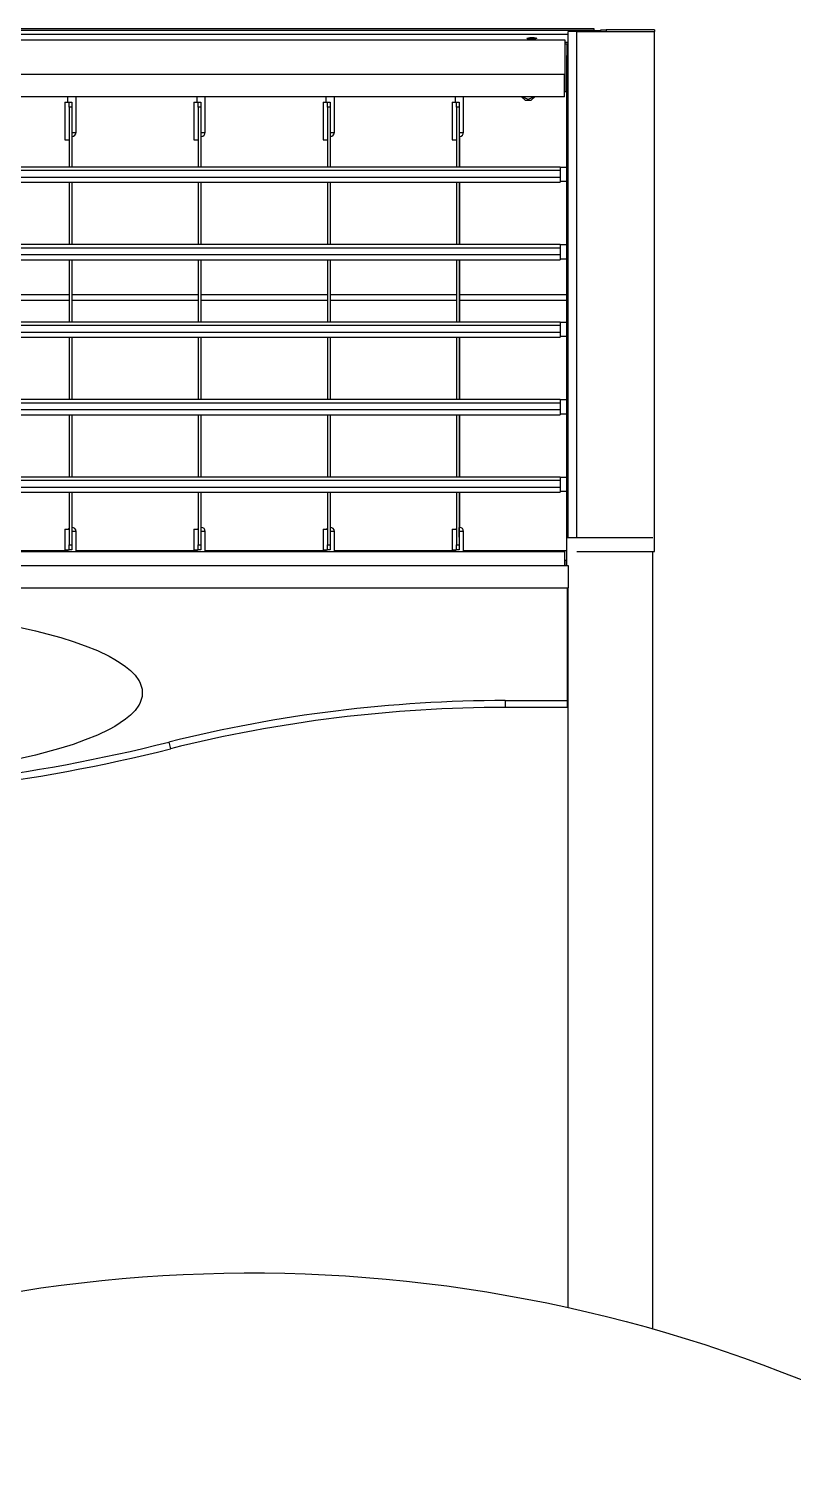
# Model space of a CAD drawing. Header units: millimetres. Extents: x 10547 to 11305, y 9897 to 10391.
# Drawn here: x 11102.64 to 11105.95, y 10280.18 to 10286.41 of the extents above; entities that cross this region are included whole.
import ezdxf

# ---------------------------------------------------------------- set-up
doc = ezdxf.new("R2010")
doc.units = ezdxf.units.MM
for name, color, linetype in [('LG-AIRCON', 240, 'Continuous'), ('LG-RLRG', 3, 'Continuous'), ('LG-실내기', 6, 'Continuous')]:
    doc.layers.add(name, color=color, linetype=linetype)

# ---------------------------------------------------------------- blocks, each defined once
blk = doc.blocks.new('15215')
at = {"layer": 'LG-RLRG', "color": 1}
blk.add_lwpolyline([(-7906.68, 12267.07, 0.226655), (-7172.64, 12209.59, -0.226655), (-6438.61, 12152.1, -13.252579)], format="xyb", dxfattribs=at)
at = {"layer": 'LG-실내기', "color": 0, "linetype": 'Continuous'}
for p, q in [((-6666.6, 12988.95), (-7649.6, 12988.95)), ((-6666.6, 12987.95), (-7649.6, 12987.95)), ((-6666.6, 12987.95), (-6666.6, 12988.95)), ((-6666.6, 12987.95), (-6662.6, 12987.95)), ((-6662.6, 12987.45), (-6662.6, 12988.45)), ((-6662.6, 12988.45), (-6659.6, 12988.45)), ((-6659.6, 12988.45), (-6659.6, 12987.45)), ((-6631.6, 12988.45), (-6659.6, 12988.45)), ((-6631.6, 12988.45), (-6631.6, 12987.45)), ((-6681.6, 12985.6), (-7633.1, 12985.6)), ((-6683.35, 12982.45), (-7631.35, 12982.45)), ((-6705.73, 12983.58), (-6704, 12983.92)), ((-6705.29, 12983.13), (-6705.73, 12983.58)), ((-6703, 12982.91), (-6705.29, 12983.13)), ((-6704, 12983.92), (-6701.41, 12983.89)), ((-6703.83, 12982.94), (-6702.85, 12982.97)), ((-6700.6, 12983.09), (-6703, 12982.91)), ((-6702.85, 12982.97), (-6701.87, 12982.94)), ((-6701.41, 12983.89), (-6699.89, 12983.52)), ((-6699.89, 12983.52), (-6700.6, 12983.09)), ((-6683.35, 12952.45), (-6683.35, 12982.45)), ((-6681.61, 12981), (-6683.35, 12981)), ((-6681.61, 12980.02), (-6683.35, 12980.02)), ((-6682.35, 12980.02), (-6682.35, 12973.45)), ((-6676.6, 12987.45), (-6681.6, 12987.45)), ((-6681.6, 12693.45), (-6681.6, 12987.45)), ((-6676.6, 12693.45), (-6676.6, 12987.45)), ((-6676.6, 12987.45), (-6666.58, 12987.45)), ((-6666.58, 12987.45), (-6657.07, 12987.45)), ((-6657.07, 12987.45), (-6648.54, 12987.45)), ((-6648.54, 12987.45), (-6641.41, 12987.45)), ((-6641.41, 12987.45), (-6636.05, 12987.45)), ((-6636.05, 12987.45), (-6632.72, 12987.45)), ((-6632.72, 12987.45), (-6631.6, 12987.45)), ((-6631.6, 12685.45), (-6631.6, 12987.45)), ((-6682.35, 12978.6), (-6681.61, 12978.6)), ((-6682.35, 12693.45), (-6682.35, 12973.45)), ((-6681.6, 12973.45), (-6682.35, 12973.45)), ((-6683.85, 12962.45), (-7630.85, 12962.45)), ((-6683.85, 12955.95), (-6683.85, 12962.45)), ((-6683.85, 12949.45), (-6683.85, 12955.95)), ((-6683.85, 12949.45), (-7630.85, 12949.45)), ((-6973.95, 12946.45), (-6973.95, 12924.45)), ((-6973.95, 12946.45), (-6973.28, 12946.45)), ((-6973.28, 12946.45), (-6971.45, 12946.45)), ((-6972.35, 12949.45), (-6972.35, 12946.45)), ((-6971.45, 12946.45), (-6969.85, 12946.45)), ((-6971.45, 12945.57), (-6971.45, 12946.45)), ((-6969.85, 12946.45), (-6969.85, 12945.57)), ((-6967.35, 12928.85), (-6967.35, 12949.45)), ((-6898.95, 12946.45), (-6898.95, 12924.45)), ((-6898.95, 12946.45), (-6898.28, 12946.45)), ((-6898.28, 12946.45), (-6896.45, 12946.45)), ((-6897.35, 12949.45), (-6897.35, 12946.45)), ((-6896.45, 12946.45), (-6894.85, 12946.45)), ((-6896.45, 12945.57), (-6896.45, 12946.45)), ((-6894.85, 12946.45), (-6894.85, 12945.57)), ((-6892.35, 12928.85), (-6892.35, 12949.45)), ((-6823.95, 12946.45), (-6823.95, 12924.45)), ((-6823.95, 12946.45), (-6823.28, 12946.45)), ((-6823.28, 12946.45), (-6821.45, 12946.45)), ((-6822.35, 12949.45), (-6822.35, 12946.45)), ((-6821.45, 12946.45), (-6819.85, 12946.45)), ((-6821.45, 12945.57), (-6821.45, 12946.45)), ((-6819.85, 12946.45), (-6819.85, 12945.57)), ((-6817.35, 12928.85), (-6817.35, 12949.45)), ((-6748.95, 12946.45), (-6748.95, 12924.45)), ((-6748.95, 12946.45), (-6748.28, 12946.45)), ((-6748.28, 12946.45), (-6746.46, 12946.45)), ((-6747.35, 12949.45), (-6747.35, 12946.45)), ((-6746.5, 12945.57), (-6746.49, 12946.45)), ((-6746.49, 12946.45), (-6744.89, 12946.45)), ((-6744.89, 12946.45), (-6744.9, 12945.57)), ((-6744.89, 12946.45), (-6744.86, 12946.45)), ((-6744.86, 12946.45), (-6744.86, 12928.85)), ((-6742.35, 12928.85), (-6742.35, 12949.45)), ((-6708.71, 12949.45), (-6706.53, 12947.62)), ((-6708.29, 12949.45), (-6704.85, 12948.07)), ((-6706.53, 12947.62), (-6703.16, 12947.62)), ((-6704.85, 12948.07), (-6701.41, 12949.45)), ((-6703.16, 12947.62), (-6700.98, 12949.45)), ((-6683.35, 12952.45), (-6683.85, 12952.45)), ((-6682.35, 12952.45), (-6683.35, 12952.45)), ((-6971.45, 12943.45), (-6971.45, 12945.57)), ((-6971.45, 12943.45), (-6971.45, 12908.84)), ((-6969.85, 12943.45), (-6971.45, 12943.45)), ((-6969.85, 12945.57), (-6969.85, 12943.45)), ((-6969.85, 12943.45), (-6969.85, 12908.84)), ((-6896.45, 12943.45), (-6896.45, 12945.57)), ((-6896.45, 12943.45), (-6896.45, 12908.84)), ((-6894.85, 12943.45), (-6896.45, 12943.45)), ((-6894.85, 12945.57), (-6894.85, 12943.45)), ((-6894.85, 12943.45), (-6894.85, 12908.84)), ((-6821.45, 12943.45), (-6821.45, 12945.57)), ((-6821.45, 12943.45), (-6821.45, 12908.84)), ((-6819.85, 12943.45), (-6821.45, 12943.45)), ((-6819.85, 12945.57), (-6819.85, 12943.45)), ((-6819.85, 12943.45), (-6819.85, 12908.84)), ((-6746.5, 12943.45), (-6746.5, 12945.57)), ((-6744.9, 12943.45), (-6746.5, 12943.45)), ((-6746.5, 12943.45), (-6746.5, 12908.84)), ((-6744.9, 12945.57), (-6744.9, 12943.45)), ((-6744.9, 12943.45), (-6744.9, 12908.84)), ((-6973.95, 12924.45), (-6973.28, 12924.45)), ((-6973.28, 12924.45), (-6971.45, 12924.45)), ((-6969.85, 12928.85), (-6968.08, 12928.85)), ((-6969.78, 12926.45), (-6969.85, 12926.45)), ((-6969.75, 12926.45), (-6969.78, 12926.45)), ((-6968.08, 12928.85), (-6967.35, 12928.85)), ((-6898.95, 12924.45), (-6898.28, 12924.45)), ((-6898.28, 12924.45), (-6896.45, 12924.45)), ((-6894.85, 12928.85), (-6893.08, 12928.85)), ((-6894.78, 12926.45), (-6894.85, 12926.45)), ((-6894.75, 12926.45), (-6894.78, 12926.45)), ((-6893.08, 12928.85), (-6892.35, 12928.85)), ((-6823.95, 12924.45), (-6823.28, 12924.45)), ((-6823.28, 12924.45), (-6821.45, 12924.45)), ((-6819.85, 12928.85), (-6818.08, 12928.85)), ((-6819.78, 12926.45), (-6819.85, 12926.45)), ((-6819.75, 12926.45), (-6819.78, 12926.45)), ((-6818.08, 12928.85), (-6817.35, 12928.85)), ((-6748.95, 12924.45), (-6748.28, 12924.45)), ((-6748.28, 12924.45), (-6746.46, 12924.45)), ((-6744.86, 12928.85), (-6744.85, 12927.15)), ((-6744.86, 12928.85), (-6743.08, 12928.85)), ((-6744.85, 12927.15), (-6744.85, 12926.45)), ((-6744.78, 12926.45), (-6744.85, 12926.45)), ((-6744.79, 12926.45), (-6744.79, 12908.84)), ((-6744.75, 12926.45), (-6744.78, 12926.45)), ((-6743.08, 12928.85), (-6742.35, 12928.85)), ((-7618.35, 12908.85), (-6686.35, 12908.85)), ((-7618.35, 12906.84), (-6686.35, 12906.84)), ((-6686.35, 12908.85), (-6686.35, 12906.84)), ((-6682.35, 12908.45), (-6686.35, 12908.45)), ((-6686.35, 12906.84), (-6686.35, 12904.89)), ((-6686.35, 12904.89), (-6686.35, 12902.86)), ((-7618.35, 12902.86), (-6686.35, 12902.86)), ((-7618.35, 12899.85), (-6686.35, 12899.85)), ((-6971.45, 12899.84), (-6971.45, 12863.85)), ((-6969.85, 12899.84), (-6969.85, 12863.85)), ((-6896.45, 12899.84), (-6896.45, 12863.85)), ((-6894.85, 12899.84), (-6894.85, 12863.85)), ((-6821.45, 12899.84), (-6821.45, 12863.85)), ((-6819.85, 12899.84), (-6819.85, 12863.85)), ((-6746.5, 12899.84), (-6746.5, 12863.85)), ((-6744.9, 12899.84), (-6744.9, 12863.85)), ((-6744.79, 12899.84), (-6744.79, 12863.85)), ((-6686.35, 12902.86), (-6686.35, 12899.85)), ((-6686.35, 12900.45), (-6682.35, 12900.45)), ((-7618.35, 12863.85), (-6686.35, 12863.85)), ((-6686.35, 12863.85), (-6686.35, 12861.84)), ((-6682.35, 12863.45), (-6686.35, 12863.45)), ((-7618.35, 12861.84), (-6686.35, 12861.84)), ((-7618.35, 12857.86), (-6686.35, 12857.86)), ((-7618.35, 12854.85), (-6686.35, 12854.85)), ((-6971.45, 12854.84), (-6971.45, 12818.84)), ((-6969.85, 12854.84), (-6969.85, 12818.84)), ((-6896.45, 12854.84), (-6896.45, 12818.84)), ((-6894.85, 12854.84), (-6894.85, 12818.84)), ((-6821.45, 12854.84), (-6821.45, 12818.84)), ((-6819.85, 12854.84), (-6819.85, 12818.84)), ((-6746.5, 12854.84), (-6746.5, 12818.84)), ((-6744.9, 12854.84), (-6744.9, 12818.84)), ((-6744.79, 12854.84), (-6744.79, 12818.84)), ((-6686.35, 12861.84), (-6686.35, 12859.89)), ((-6686.35, 12859.89), (-6686.35, 12857.86)), ((-6686.35, 12857.86), (-6686.35, 12854.85)), ((-6686.35, 12855.45), (-6682.35, 12855.45)), ((-7044.86, 12834.75), (-6971.45, 12834.75)), ((-6971.45, 12831.19), (-7044.85, 12831.19)), ((-6969.86, 12834.75), (-6896.45, 12834.75)), ((-6896.45, 12831.19), (-6969.85, 12831.19)), ((-6894.86, 12834.75), (-6821.45, 12834.75)), ((-6821.46, 12831.19), (-6894.86, 12831.19)), ((-6819.86, 12834.75), (-6746.5, 12834.75)), ((-6746.5, 12831.19), (-6819.86, 12831.19)), ((-6744.8, 12834.75), (-6682.35, 12834.75)), ((-6682.35, 12831.19), (-6744.79, 12831.19)), ((-7618.35, 12818.85), (-6686.35, 12818.85)), ((-7618.35, 12816.84), (-6686.35, 12816.84)), ((-7618.35, 12812.86), (-6686.35, 12812.86)), ((-6686.35, 12818.85), (-6686.35, 12816.84)), ((-6686.35, 12818.72), (-6682.35, 12818.72)), ((-6682.35, 12818.45), (-6686.35, 12818.45)), ((-6686.35, 12816.84), (-6686.35, 12814.89)), ((-6686.35, 12814.89), (-6686.35, 12812.86)), ((-6686.35, 12812.86), (-6686.35, 12809.85)), ((-7618.35, 12809.85), (-6686.35, 12809.85)), ((-6971.45, 12809.85), (-6971.45, 12773.85)), ((-6969.85, 12809.85), (-6969.85, 12773.85)), ((-6896.45, 12809.85), (-6896.45, 12773.85)), ((-6894.85, 12809.85), (-6894.85, 12773.85)), ((-6821.45, 12809.85), (-6821.45, 12773.85)), ((-6819.85, 12809.85), (-6819.85, 12773.85)), ((-6746.5, 12809.85), (-6746.5, 12773.85)), ((-6744.9, 12809.85), (-6744.9, 12773.85)), ((-6744.79, 12809.85), (-6744.79, 12773.85)), ((-6686.35, 12810.45), (-6682.35, 12810.45)), ((-7618.35, 12773.85), (-6686.35, 12773.85)), ((-7618.35, 12771.84), (-6686.35, 12771.84)), ((-6686.35, 12773.85), (-6686.35, 12771.84)), ((-6682.35, 12773.45), (-6686.35, 12773.45)), ((-6686.35, 12771.84), (-6686.35, 12769.89)), ((-7618.35, 12767.86), (-6686.35, 12767.86)), ((-7618.35, 12764.85), (-6686.35, 12764.85)), ((-6971.45, 12764.85), (-6971.45, 12728.85)), ((-6969.85, 12764.85), (-6969.85, 12728.85)), ((-6896.45, 12764.85), (-6896.45, 12728.85)), ((-6894.85, 12764.85), (-6894.85, 12728.85)), ((-6821.45, 12764.85), (-6821.45, 12728.85)), ((-6819.85, 12764.85), (-6819.85, 12728.85)), ((-6746.5, 12764.85), (-6746.5, 12728.85)), ((-6744.9, 12764.85), (-6744.9, 12728.85)), ((-6744.79, 12764.85), (-6744.79, 12728.85)), ((-6686.35, 12769.89), (-6686.35, 12767.86)), ((-6686.35, 12767.86), (-6686.35, 12764.85)), ((-6686.35, 12765.45), (-6682.35, 12765.45)), ((-7618.35, 12728.85), (-6686.35, 12728.85)), ((-6686.35, 12728.85), (-6686.35, 12726.84)), ((-7618.35, 12726.84), (-6686.35, 12726.84)), ((-7618.35, 12722.86), (-6686.35, 12722.86)), ((-6682.35, 12728.45), (-6686.35, 12728.45)), ((-6686.35, 12726.84), (-6686.35, 12724.89)), ((-6686.35, 12724.89), (-6686.35, 12722.86)), ((-6686.35, 12722.86), (-6686.35, 12719.85)), ((-6686.35, 12720.45), (-6682.35, 12720.45)), ((-7618.35, 12719.85), (-6686.35, 12719.85)), ((-6971.45, 12719.85), (-6971.45, 12689.45)), ((-6969.85, 12719.85), (-6969.85, 12689.45)), ((-6896.45, 12719.85), (-6896.45, 12689.45)), ((-6894.85, 12719.85), (-6894.85, 12689.45)), ((-6821.45, 12719.85), (-6821.45, 12689.45)), ((-6819.85, 12719.85), (-6819.85, 12689.45)), ((-6746.5, 12719.85), (-6746.5, 12689.45)), ((-6744.9, 12719.85), (-6744.9, 12689.45)), ((-6744.79, 12719.85), (-6744.79, 12699.45)), ((-6973.95, 12698.45), (-6973.95, 12686.45)), ((-6973.95, 12698.45), (-6973.28, 12698.45)), ((-6973.28, 12698.45), (-6971.45, 12698.45)), ((-6969.85, 12699.45), (-6969.78, 12699.45)), ((-6968.08, 12697.05), (-6969.85, 12697.05)), ((-6969.78, 12699.45), (-6969.75, 12699.45)), ((-6967.35, 12697.05), (-6968.08, 12697.05)), ((-6967.35, 12685.45), (-6967.35, 12697.05)), ((-6898.95, 12698.45), (-6898.95, 12686.45)), ((-6898.95, 12698.45), (-6898.28, 12698.45)), ((-6898.28, 12698.45), (-6896.45, 12698.45)), ((-6894.85, 12699.45), (-6894.78, 12699.45)), ((-6893.08, 12697.05), (-6894.85, 12697.05)), ((-6894.78, 12699.45), (-6894.75, 12699.45)), ((-6892.35, 12697.05), (-6893.08, 12697.05)), ((-6892.35, 12685.45), (-6892.35, 12697.05)), ((-6823.95, 12698.45), (-6823.95, 12686.45)), ((-6823.95, 12698.45), (-6823.28, 12698.45)), ((-6823.28, 12698.45), (-6821.45, 12698.45)), ((-6819.85, 12699.45), (-6819.78, 12699.45)), ((-6818.08, 12697.05), (-6819.85, 12697.05)), ((-6819.78, 12699.45), (-6819.75, 12699.45)), ((-6817.35, 12697.05), (-6818.08, 12697.05)), ((-6817.35, 12685.45), (-6817.35, 12697.05)), ((-6748.95, 12698.45), (-6748.95, 12686.45)), ((-6748.95, 12698.45), (-6748.28, 12698.45)), ((-6748.28, 12698.45), (-6746.46, 12698.45)), ((-6744.89, 12698.32), (-6744.88, 12699.45)), ((-6744.89, 12695.78), (-6744.89, 12698.32)), ((-6744.89, 12693.75), (-6744.89, 12695.78)), ((-6744.88, 12699.45), (-6744.87, 12698.32)), ((-6744.87, 12695.78), (-6744.88, 12693.75)), ((-6744.87, 12698.32), (-6744.87, 12695.78)), ((-6744.85, 12698.75), (-6744.86, 12697.05)), ((-6744.86, 12697.05), (-6744.86, 12686.45)), ((-6743.08, 12697.05), (-6744.86, 12697.05)), ((-6744.85, 12699.45), (-6744.85, 12698.75)), ((-6744.85, 12699.45), (-6744.78, 12699.45)), ((-6744.78, 12699.45), (-6744.75, 12699.45)), ((-6742.35, 12697.05), (-6743.08, 12697.05)), ((-6742.35, 12685.45), (-6742.35, 12697.05)), ((-6971.45, 12689.45), (-6969.85, 12689.45)), ((-6971.45, 12687.33), (-6971.45, 12689.45)), ((-6971.45, 12686.45), (-6971.45, 12687.33)), ((-6969.85, 12689.45), (-6969.85, 12687.33)), ((-6969.85, 12687.33), (-6969.85, 12686.45)), ((-6896.45, 12689.45), (-6894.85, 12689.45)), ((-6896.45, 12687.33), (-6896.45, 12689.45)), ((-6896.45, 12686.45), (-6896.45, 12687.33)), ((-6894.85, 12689.45), (-6894.85, 12687.33)), ((-6894.85, 12687.33), (-6894.85, 12686.45)), ((-6821.45, 12689.45), (-6819.85, 12689.45)), ((-6821.45, 12687.33), (-6821.45, 12689.45)), ((-6821.45, 12686.45), (-6821.45, 12687.33)), ((-6819.85, 12689.45), (-6819.85, 12687.33)), ((-6819.85, 12687.33), (-6819.85, 12686.45)), ((-6746.5, 12689.45), (-6744.9, 12689.45)), ((-6746.5, 12687.33), (-6746.5, 12689.45)), ((-6746.49, 12686.45), (-6746.5, 12687.33)), ((-6744.9, 12689.45), (-6744.9, 12687.33)), ((-6744.9, 12687.33), (-6744.89, 12686.45)), ((-6744.88, 12693.75), (-6744.89, 12693.75)), ((-6682.5, 12677.39), (-6682.5, 12693.45)), ((-6671.71, 12693.45), (-6682.5, 12693.45)), ((-6661.26, 12693.45), (-6671.71, 12693.45)), ((-6651.74, 12693.45), (-6661.26, 12693.45)), ((-6643.7, 12693.45), (-6651.74, 12693.45)), ((-6637.6, 12693.45), (-6643.7, 12693.45)), ((-6633.79, 12693.45), (-6637.6, 12693.45)), ((-6632.5, 12693.45), (-6633.79, 12693.45)), ((-7630.85, 12685.45), (-6683.85, 12685.45)), ((-6972.36, 12685.95), (-7042.35, 12685.95)), ((-6973.95, 12686.45), (-6973.28, 12686.45)), ((-6973.28, 12686.45), (-6971.45, 12686.45)), ((-6972.35, 12686.45), (-6972.35, 12685.45)), ((-6969.85, 12686.45), (-6971.45, 12686.45)), ((-6897.36, 12685.95), (-6967.35, 12685.95)), ((-6898.95, 12686.45), (-6898.28, 12686.45)), ((-6898.28, 12686.45), (-6896.45, 12686.45)), ((-6897.35, 12686.45), (-6897.35, 12685.45)), ((-6894.85, 12686.45), (-6896.45, 12686.45)), ((-6822.36, 12685.95), (-6892.36, 12685.95)), ((-6823.95, 12686.45), (-6823.28, 12686.45)), ((-6823.28, 12686.45), (-6821.45, 12686.45)), ((-6822.35, 12686.45), (-6822.35, 12685.45)), ((-6819.85, 12686.45), (-6821.45, 12686.45)), ((-6747.36, 12685.95), (-6817.36, 12685.95)), ((-6748.95, 12686.45), (-6748.28, 12686.45)), ((-6748.28, 12686.45), (-6746.46, 12686.45)), ((-6747.35, 12686.45), (-6747.35, 12685.45)), ((-6744.89, 12686.45), (-6746.49, 12686.45)), ((-6744.89, 12686.45), (-6744.86, 12686.45)), ((-6682.51, 12685.95), (-6742.36, 12685.95)), ((-6683.85, 12685.45), (-6683.85, 12681.47)), ((-6683.85, 12681.47), (-6683.85, 12677.4)), ((-6683.35, 12680.45), (-6683.85, 12680.45)), ((-6683.35, 12677.4), (-6683.35, 12680.45)), ((-6683.35, 12680.45), (-6682.5, 12680.45)), ((-6676.6, 12685.45), (-6666.58, 12685.45)), ((-6666.58, 12685.45), (-6657.07, 12685.45)), ((-6657.07, 12685.45), (-6648.54, 12685.45)), ((-6648.54, 12685.45), (-6641.41, 12685.45)), ((-6641.41, 12685.45), (-6636.05, 12685.45)), ((-6636.05, 12685.45), (-6632.72, 12685.45)), ((-6632.72, 12685.45), (-6631.6, 12685.45)), ((-6632.5, 12234.15), (-6632.5, 12685.43)), ((-7628.74, 12677.4), (-6681.74, 12677.4)), ((-6681.74, 12677.4), (-6681.74, 12670.9)), ((-6681.74, 12670.9), (-6681.74, 12664.4)), ((-7628.74, 12664.4), (-6681.74, 12664.4)), ((-6682.24, 12664.4), (-6682.24, 12598.91)), ((-6681.74, 12246.57), (-6681.74, 12664.4)), ((-7005.61, 12642.79), (-6990.88, 12639.5)), ((-6990.88, 12639.5), (-6976.31, 12635.57)), ((-6976.31, 12635.57), (-6969.12, 12633.29)), ((-6969.12, 12633.29), (-6962.01, 12630.77)), ((-6962.01, 12630.77), (-6955.01, 12627.93)), ((-6955.01, 12627.93), (-6948.21, 12624.68)), ((-6948.21, 12624.68), (-6944.9, 12622.86)), ((-6944.9, 12622.86), (-6941.69, 12620.88)), ((-6941.69, 12620.88), (-6938.6, 12618.72)), ((-6938.6, 12618.72), (-6935.7, 12616.31)), ((-6935.7, 12616.31), (-6933.06, 12613.61)), ((-6933.06, 12613.61), (-6930.85, 12610.56)), ((-6930.85, 12610.56), (-6930.84, 12610.53)), ((-6930.84, 12610.53), (-6930.82, 12610.5)), ((-6929.97, 12608.85), (-6930.82, 12610.5)), ((-6929.31, 12607.12), (-6929.97, 12608.85)), ((-6928.89, 12605.28), (-6929.31, 12607.12)), ((-6928.74, 12603.41), (-6928.89, 12605.28)), ((-6928.89, 12601.53), (-6928.74, 12603.41)), ((-6930.85, 12596.26), (-6933.06, 12593.21)), ((-6930.84, 12596.29), (-6930.85, 12596.26)), ((-6930.82, 12596.32), (-6930.84, 12596.29)), ((-6930.82, 12596.32), (-6929.97, 12597.96)), ((-6929.97, 12597.96), (-6929.31, 12599.69)), ((-6929.31, 12599.69), (-6928.89, 12601.53)), ((-6718.15, 12598.91), (-6682.24, 12598.91)), ((-6718.15, 12598.91), (-6718.15, 12594.91)), ((-6682.24, 12594.91), (-6718.15, 12594.91)), ((-6682.24, 12598.91), (-6682.24, 12594.91)), ((-6938.6, 12588.1), (-6941.69, 12585.93)), ((-6935.7, 12590.51), (-6938.6, 12588.1)), ((-6933.06, 12593.21), (-6935.7, 12590.51)), ((-6955.01, 12578.88), (-6962.01, 12576.04)), ((-6948.21, 12582.13), (-6955.01, 12578.88)), ((-6944.9, 12583.95), (-6948.21, 12582.13)), ((-6941.69, 12585.93), (-6944.9, 12583.95)), ((-6976.31, 12571.25), (-6990.88, 12567.31)), ((-6969.12, 12573.52), (-6976.31, 12571.25)), ((-6962.01, 12576.04), (-6969.12, 12573.52)), ((-6913.61, 12574.79), (-6912.63, 12570.91)), ((-6990.88, 12567.31), (-7005.61, 12564.03))]:
    blk.add_line(p, q, dxfattribs=at)
for centre, radius, start, end in [((-6969.75, 12928.85), 2.4, 270, 0), ((-6894.75, 12928.85), 2.4, 270, 0), ((-6819.75, 12928.85), 2.4, 270, 0), ((-6744.75, 12928.85), 2.4, 270, 0), ((-6969.95, 12697.05), 2.4, 128.72003, 144.31467), ((-6969.75, 12697.05), 2.4, 0, 90), ((-6894.95, 12697.05), 2.4, 128.72003, 144.31467), ((-6894.75, 12697.05), 2.4, 0, 90), ((-6819.95, 12697.05), 2.4, 128.72003, 144.31467), ((-6819.75, 12697.05), 2.4, 0, 90), ((-6744.95, 12697.05), 2.4, 130.32675, 144.31467), ((-6744.75, 12697.05), 2.4, 0, 90), ((-6718.15, 11794.91), 804, 90, 104.06987), ((-6718.15, 11794.91), 800, 90, 104.06987), ((-7155.74, 13540.91), 1000, 255.93013, 284.06987), ((-7155.74, 13540.91), 996, 255.93013, 284.06987)]:
    blk.add_arc(centre, radius, start, end, dxfattribs=at)

msp = doc.modelspace()

# ---------------------------------------------------------------- block references
at = {"layer": 'LG-AIRCON', "xscale": 0.007449840356167105, "yscale": 0.007449840356167105, "zscale": 0.007449840356167105}
msp.add_blockref('15215', (11154.7492, 10189.6476), dxfattribs=at)

doc.saveas('drawing.dxf')
